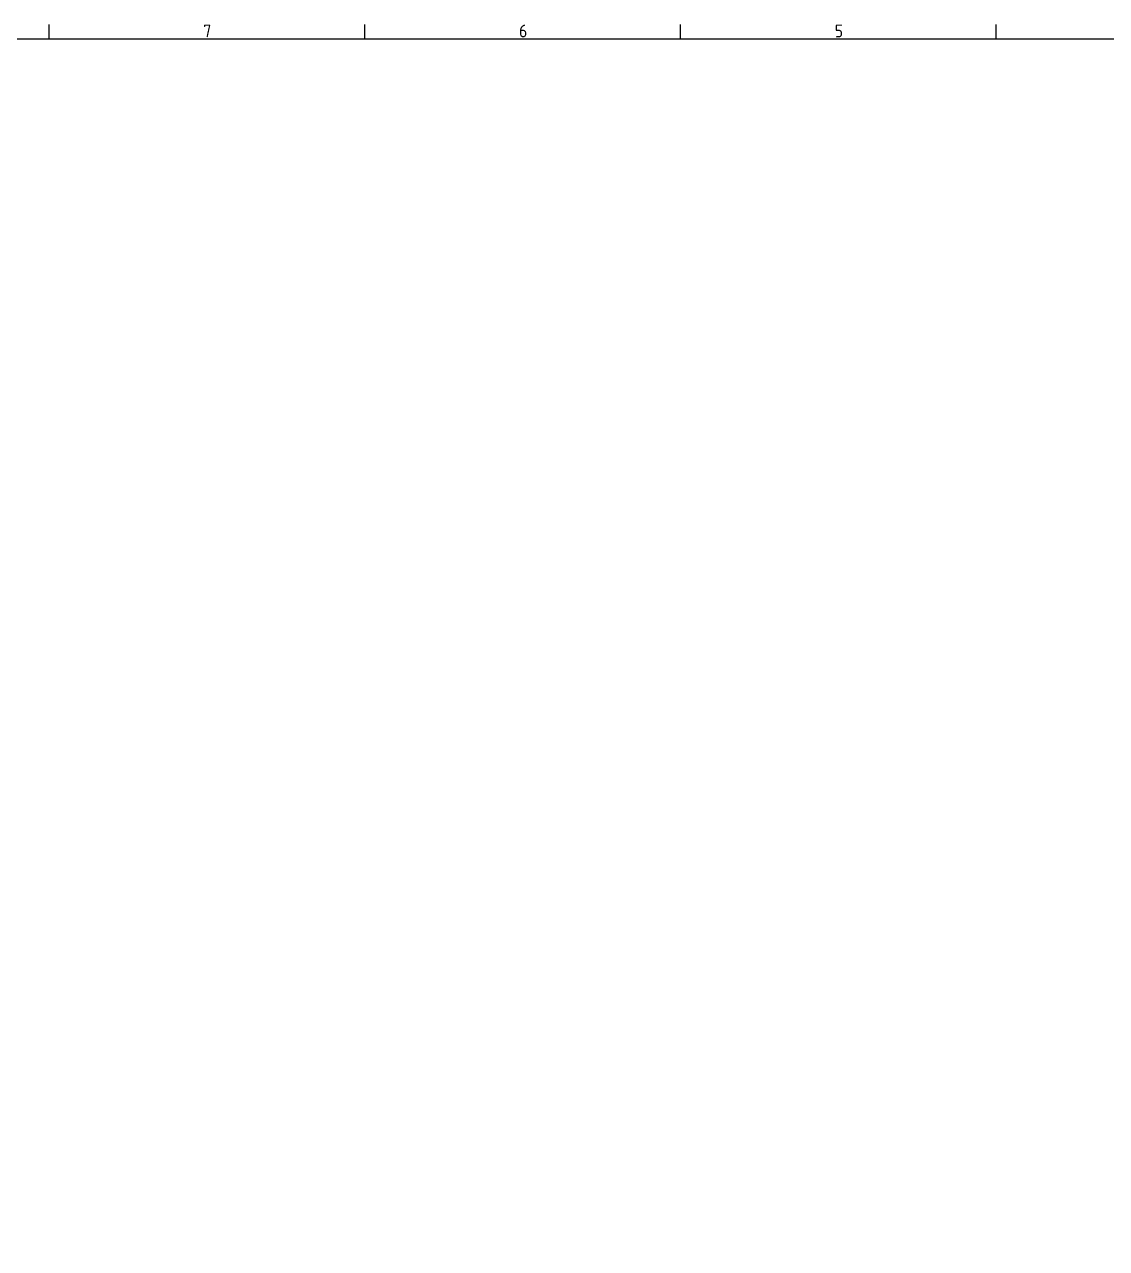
# Model space of a CAD drawing. Header units: millimetres. Extents: x 0 to 5945, y 0 to 4205.
# Drawn here: x 3315 to 4589, y 2681 to 4122 of the extents above; entities that cross this region are included whole.
import ezdxf

# ---------------------------------------------------------------- set-up
doc = ezdxf.new("R2010")
doc.units = ezdxf.units.MM
doc.header["$LTSCALE"] = 5
doc.layers.get('0').update_dxf_attribs({"color": 3, "lineweight": 25})
doc.layers.add('경계(ISO)', color=7, linetype='Continuous', lineweight=25)
doc.styles.add('문자 텍스트_PSTEK_POSCO', font='isocp.shx')

# ---------------------------------------------------------------- blocks, each defined once
blk = doc.blocks.new('경계 Default Border')
at = {"layer": '경계(ISO)'}
for p, q in [((668.81, 821), (668.81, 824.4)), ((743.12, 821), (743.12, 824.4)), ((817.44, 821), (817.44, 824.4)), ((891.75, 821), (891.75, 824.4))]:
    blk.add_line(p, q, dxfattribs=at)
at = {"layer": '경계(ISO)', "flags": 128}
blk.add_lwpolyline([(20, 20), (20, 821), (1169, 821), (1169, 20), (20, 20)], dxfattribs=at)
at = {"layer": '경계(ISO)', "color": 2, "char_height": 3, "attachment_point": 7, "style": '문자 텍스트_PSTEK_POSCO'}
for s, insert in [('7', (705.11, 821.39)), ('6', (779.43, 821.37)), ('5', (853.74, 821.37))]:
    blk.add_mtext(s, dxfattribs=dict(at, insert=insert))

msp = doc.modelspace()

# ---------------------------------------------------------------- block references
at = {"xscale": 5, "yscale": 5, "zscale": 5}
msp.add_blockref('경계 Default Border', (0, 0), dxfattribs=at)

doc.saveas('drawing.dxf')
